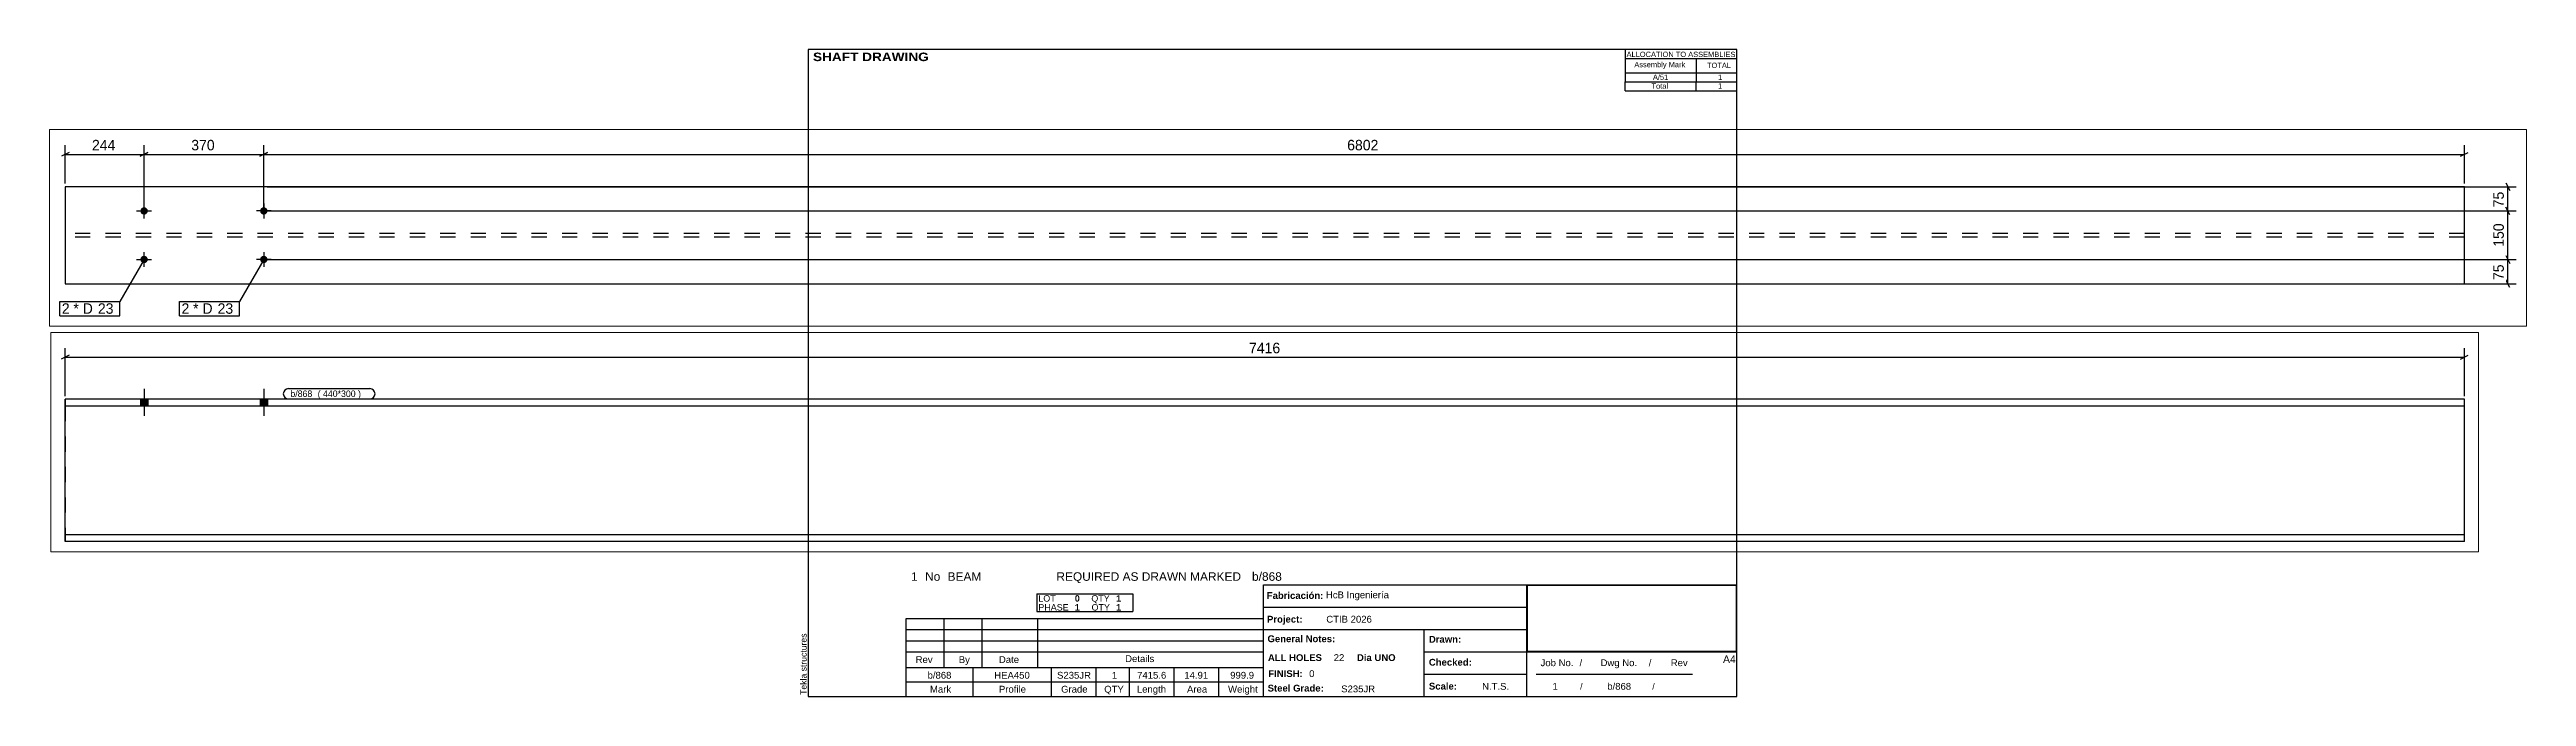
# Paper-space layout 'Layout1' of a CAD drawing. Header units: millimetres. Extents: x -230 to 536, y 5 to 205.
# The model-space entities are those that its viewports show. They can reach past a viewport. Long polylines and large blocks are cut down to what shows.
import ezdxf

# ---------------------------------------------------------------- set-up
doc = ezdxf.new("R2010")
doc.units = ezdxf.units.MM
doc.linetypes.add('DXK_LINE_DOT4', pattern=[0.9408, 0.4704, -0.4704])
doc.layers.add('Viewport layer', color=7, linetype='Continuous', plot=False)
doc.styles.add('Arial', font='ARIAL.TTF', dxfattribs={"height": 0.2})
doc.styles.add('Arial Black', font='ARIBLK.TTF', dxfattribs={"height": 0.2})
doc.styles.add('Arial Bold', font='ARIALBD.TTF', dxfattribs={"height": 0.2})
doc.styles.add('Comic Sans MS', font='COMIC.TTF', dxfattribs={"height": 0.2})

msp = doc.modelspace()

# ---------------------------------------------------------------- hatches: boundary and pattern name
at = {"linetype": 'Continuous'}
for points in [[(12955.3, 472), (12932.3, 472), (12932.3, 451), (12955.3, 451)], [(12955.3, 472), (12932.3, 472), (12932.3, 451), (12955.3, 451)], [(13302.3, 451), (13325.3, 451), (13325.3, 472), (13302.3, 472)], [(13302.3, 451), (13325.3, 451), (13325.3, 472), (13302.3, 472)], [(292.2, 367.4, -1), (292.2, 344.4, -1)], [(662.2, 344.4, -1), (662.2, 367.4, -1)], [(292.2, 217.4, -1), (292.2, 194.4, -1)], [(662.2, 194.4, -1), (662.2, 217.4, -1)]]:
    msp.add_hatch(color=3, dxfattribs=at).paths.add_polyline_path(points)

# ---------------------------------------------------------------- linework, layer by layer
at = {"color": 8, "linetype": 'Continuous'}
for p, q in [((12700.1, 482), (12700.1, 630.4)), ((20115.7, 482), (20115.7, 630.4)), ((60.5, 536.9), (36.5, 524.9)), ((48.5, 440.9), (48.5, 559.3)), ((304.2, 536.9), (280.2, 524.9)), ((280.2, 524.9), (304.2, 536.9)), ((292.2, 365.9), (292.2, 559.3)), ((292.2, 365.9), (292.2, 559.3)), ((674.2, 536.9), (650.2, 524.9)), ((650.2, 524.9), (674.2, 536.9)), ((662.2, 365.9), (662.2, 559.3)), ((662.2, 365.9), (662.2, 559.3)), ((7452.1, 524.9), (7476.1, 536.9)), ((7464.1, 440.9), (7464.1, 559.3)), ((12712.1, 608), (12688.1, 596)), ((12700.1, 602), (20115.7, 602)), ((20103.7, 596), (20127.7, 608)), ((48.5, 530.9), (292.2, 530.9)), ((292.2, 530.9), (662.2, 530.9)), ((662.2, 530.9), (7464.1, 530.9)), ((672.2, 430.9), (7624.1, 430.9)), ((7592.5, 442.9), (7604.5, 418.9)), ((7598.5, 355.9), (7598.5, 430.9)), ((672.2, 355.9), (7624.1, 355.9)), ((7604.5, 343.9), (7592.5, 367.9)), ((672.2, 205.9), (7624.1, 205.9)), ((7592.5, 217.9), (7604.5, 193.9)), ((672.2, 130.9), (7624.1, 130.9)), ((7604.5, 118.9), (7592.5, 142.9))]:
    msp.add_line(p, q, dxfattribs=at)
at = {"color": 7, "linetype": 'Continuous'}
for p, q in [((12700.1, 451), (12700.1, 472)), ((12700.1, 472), (12700.1, 472)), ((20115.7, 472), (12700.1, 472)), ((20115.7, 32), (20115.7, 472)), ((48.5, 430.9), (48.5, 130.9)), ((7464.1, 430.9), (48.5, 430.9)), ((7464.1, 130.9), (7464.1, 430.9)), ((12700.1, 53), (12700.1, 451)), ((12700.1, 451), (12700.1, 451)), ((20115.7, 451), (12700.1, 451)), ((48.5, 130.9), (7464.1, 130.9)), ((12700.1, 32), (12700.1, 53)), ((12700.1, 53), (12700.1, 53)), ((20115.7, 53), (12700.1, 53)), ((12700.1, 32), (12700.1, 32)), ((20115.7, 32), (12700.1, 32))]:
    msp.add_line(p, q, dxfattribs=at)
at = {"color": 7, "linetype": 'DXK_LINE_DOT4'}
for p, q in [((12700.1, 472), (12700.1, 451)), ((12700.1, 451), (12700.1, 451)), ((12700.1, 451), (12700.1, 53)), ((7464.1, 286.6), (48.5, 286.6)), ((7464.1, 275.1), (48.5, 275.1)), ((12700.1, 53), (12700.1, 53)), ((12700.1, 53), (12700.1, 32))]:
    msp.add_line(p, q, dxfattribs=at)
at = {"color": 3, "linetype": 'Continuous'}
for p, q in [((12932.3, 472), (12932.3, 451)), ((12932.3, 472), (12932.3, 451)), ((12943.8, 504.2), (12943.8, 421)), ((12943.8, 504.2), (12943.8, 421)), ((12955.3, 472), (12955.3, 451)), ((12955.3, 472), (12955.3, 451)), ((13302.3, 472), (13302.3, 451)), ((13302.3, 472), (13302.3, 451)), ((13313.8, 504.2), (13313.8, 421)), ((13313.8, 504.2), (13313.8, 421)), ((13325.3, 472), (13325.3, 451)), ((13325.3, 472), (13325.3, 451)), ((269.2, 355.9), (315.2, 355.9)), ((292.2, 332.9), (292.2, 378.9)), ((685.2, 355.9), (639.2, 355.9)), ((662.2, 378.9), (662.2, 332.9)), ((269.2, 205.9), (315.2, 205.9)), ((292.2, 182.9), (292.2, 228.9)), ((685.2, 205.9), (639.2, 205.9)), ((662.2, 228.9), (662.2, 182.9))]:
    msp.add_line(p, q, dxfattribs=at)

# ---------------------------------------------------------------- wipeouts: each hides what was drawn before it
at = {"color": 0}
for points in [[(64.1, 38), (64.1, 70), (38, 70), (38, 38)], [(434.1, 38), (434.1, 70), (408, 70), (408, 38)]]:
    msp.add_wipeout(points, dxfattribs=at)

# ---------------------------------------------------------------- next in the draw order: wipeouts: each hides what was drawn before it
for points in [[(16463, 608), (16463, 652.8), (16352.8, 652.8), (16352.8, 608)], [(215.8, 536.9), (215.8, 581.7), (124.8, 581.7), (124.8, 536.9)], [(522.7, 536.9), (522.7, 581.7), (431.7, 581.7), (431.7, 536.9)], [(4121.7, 536.9), (4121.7, 581.7), (4004.6, 581.7), (4004.6, 536.9)], [(13474.4, 479), (13474.4, 499), (13396.1, 499), (13396.1, 479)], [(7592.5, 425.9), (7547.7, 425.9), (7547.7, 360.9), (7592.5, 360.9)], [(64.1, 38), (64.1, 70), (38, 70), (38, 38)], [(434.1, 38), (434.1, 70), (408, 70), (408, 38)]]:
    msp.add_wipeout(points, dxfattribs=at)

# ---------------------------------------------------------------- next in the draw order: linework, layer by layer
at = {"color": 8, "linetype": 'Continuous'}
for p, q in [((672.2, 355.9), (7624.1, 355.9)), ((7604.5, 343.9), (7592.5, 367.9)), ((7598.5, 205.9), (7598.5, 355.9))]:
    msp.add_line(p, q, dxfattribs=at)
at = {"color": 7, "linetype": 'Continuous'}
for p, q in [((32, 32), (32, 76)), ((402, 32), (402, 76))]:
    msp.add_line(p, q, dxfattribs=at)

# ---------------------------------------------------------------- next in the draw order: texts
at = {"color": 3, "style": 'Comic Sans MS'}
for s, p in [('7416', (16359.2, 614.4)), ('244', (131.2, 543.3)), ('370', (438.1, 543.3)), ('6802', (4011, 543.3))]:
    msp.add_text(s, height=32.38, dxfattribs=at).set_placement(p)
msp.add_text('75', height=32.38, rotation=90.00021, dxfattribs=at).set_placement((7586.1, 367.3))

# ---------------------------------------------------------------- next in the draw order: wipeouts: each hides what was drawn before it
at = {"color": 0}
for points in [[(13474.4, 479), (13474.4, 499), (13396.1, 499), (13396.1, 479)], [(139.9, 38), (139.9, 70), (73.7, 70), (73.7, 38)], [(509.9, 38), (509.9, 70), (443.7, 70), (443.7, 38)]]:
    msp.add_wipeout(points, dxfattribs=at)

# ---------------------------------------------------------------- next in the draw order: linework, layer by layer
at = {"color": 7, "linetype": 'Continuous'}
msp.add_arc((13390.1, 489), 16, 90, 270, dxfattribs=at)

# ---------------------------------------------------------------- next in the draw order: wipeouts: each hides what was drawn before it
at = {"color": 0}
for points in [[(13635.8, 479), (13635.8, 499), (13480.4, 499), (13480.4, 479)], [(7592.5, 323), (7547.7, 323), (7547.7, 238.8), (7592.5, 238.8)], [(139.9, 38), (139.9, 70), (73.7, 70), (73.7, 38)], [(509.9, 38), (509.9, 70), (443.7, 70), (443.7, 38)]]:
    msp.add_wipeout(points, dxfattribs=at)

# ---------------------------------------------------------------- next in the draw order: linework, layer by layer
at = {"color": 8, "linetype": 'Continuous'}
for p, q in [((672.2, 205.9), (7624.1, 205.9)), ((7592.5, 217.9), (7604.5, 193.9)), ((7598.5, 130.9), (7598.5, 205.9))]:
    msp.add_line(p, q, dxfattribs=at)

# ---------------------------------------------------------------- next in the draw order: texts
at = {"color": 3, "style": 'Comic Sans MS'}
msp.add_text('150', height=32.38, rotation=90.00021, dxfattribs=at).set_placement((7586.1, 245.2))
for p in [(38, 38), (408, 38)]:
    msp.add_text('2', height=32.4, dxfattribs=at).set_placement(p)

# ---------------------------------------------------------------- next in the draw order: wipeouts: each hides what was drawn before it
at = {"color": 0}
for points in [[(13635.8, 479), (13635.8, 499), (13480.4, 499), (13480.4, 479)], [(201.6, 38), (201.6, 70), (149.5, 70), (149.5, 38)], [(571.6, 38), (571.6, 70), (519.5, 70), (519.5, 38)]]:
    msp.add_wipeout(points, dxfattribs=at)

# ---------------------------------------------------------------- next in the draw order: linework, layer by layer
at = {"color": 7, "linetype": 'Continuous'}
for p, q in [((13390.1, 505), (13641.8, 505)), ((13390.1, 473), (13641.8, 473))]:
    msp.add_line(p, q, dxfattribs=at)
msp.add_arc((13641.8, 489), 16, 270, 90, dxfattribs=at)

# ---------------------------------------------------------------- next in the draw order: texts
at = {"color": 3, "style": 'Comic Sans MS'}
for s, height, p in [('b/868', 20.23, (13396.1, 479)), ('(\xa0440*300\xa0) ', 20.234, (13480.4, 479))]:
    msp.add_text(s, height=height, dxfattribs=at).set_placement(p)

# ---------------------------------------------------------------- next in the draw order: wipeouts: each hides what was drawn before it
at = {"color": 0}
for points in [[(7592.5, 200.9), (7547.7, 200.9), (7547.7, 135.9), (7592.5, 135.9)], [(201.6, 38), (201.6, 70), (149.5, 70), (149.5, 38)], [(571.6, 38), (571.6, 70), (519.5, 70), (519.5, 38)]]:
    msp.add_wipeout(points, dxfattribs=at)

# ---------------------------------------------------------------- next in the draw order: linework, layer by layer
at = {"color": 7, "linetype": 'Continuous'}
for p, q in [((292.2, 205.9), (217.2, 76)), ((662.2, 205.9), (587.2, 76)), ((32, 76), (217.2, 76)), ((32, 32), (217.2, 32)), ((217.2, 32), (217.2, 76)), ((402, 76), (587.2, 76)), ((402, 32), (587.2, 32)), ((587.2, 32), (587.2, 76))]:
    msp.add_line(p, q, dxfattribs=at)

# ---------------------------------------------------------------- next in the draw order: texts
at = {"color": 3, "style": 'Comic Sans MS'}
msp.add_text('75', height=32.38, rotation=90.00021, dxfattribs=at).set_placement((7586.1, 142.3))
for s, p in [('* D', (73.7, 38)), ('23', (149.5, 38)), ('* D', (443.7, 38)), ('23', (519.5, 38))]:
    msp.add_text(s, height=32.38, dxfattribs=at).set_placement(p)

psp = doc.layouts.get("Layout1")

# ---------------------------------------------------------------- linework, layer by layer
at = {"color": 5, "linetype": 'Continuous'}
for p, q in [((292, 205), (5, 205)), ((5, 205), (5, 5)), ((292, 5), (292, 205)), ((5, 5), (292, 5))]:
    psp.add_line(p, q, dxfattribs=at)
at = {"color": 7, "linetype": 'Continuous'}
for p, q in [((257.51, 205), (257.51, 197.75)), ((257.57, 202.24), (292, 202.24)), ((279.49, 202.24), (279.49, 197.75)), ((257.51, 197.75), (257.51, 195)), ((257.51, 192.23), (257.51, 194.99)), ((257.51, 192.23), (292, 192.23)), ((257.54, 194.99), (292, 194.99)), ((257.57, 197.75), (292, 197.75)), ((279.49, 197.75), (279.49, 195)), ((279.49, 192.23), (279.49, 194.99)), ((145.72, 5), (145.72, 39.5)), ((145.75, 39.5), (292, 39.5)), ((227.14, 5), (227.14, 39.5)), ((75.68, 36.74), (105.35, 36.74)), ((75.68, 36.74), (75.68, 33.98)), ((75.68, 33.98), (75.68, 31.22)), ((75.68, 31.22), (105.35, 31.22)), ((105.35, 36.74), (105.35, 33.98)), ((105.35, 33.98), (105.35, 31.22)), ((145.72, 32.6), (227.14, 32.6)), ((35.31, 13.97), (35.31, 29.15)), ((35.31, 29.15), (145.71, 29.15)), ((35.31, 25.7), (145.71, 25.7)), ((47.04, 13.97), (47.04, 29.15)), ((58.77, 13.97), (58.77, 29.15)), ((76.02, 13.97), (76.02, 29.15)), ((145.71, 13.97), (145.71, 29.15)), ((145.72, 25.7), (227.14, 25.7)), ((195.4, 5), (195.4, 25.7)), ((35.31, 22.25), (145.71, 22.25)), ((35.31, 18.8), (145.71, 18.8)), ((195.4, 18.8), (292, 18.8)), ((35.31, 13.96), (145.71, 13.97)), ((35.31, 9.49), (35.31, 13.96)), ((35.31, 9.48), (145.72, 9.49)), ((35.31, 5), (35.31, 9.48)), ((56.01, 9.49), (56.01, 13.97)), ((56.01, 5), (56.01, 9.48)), ((80.16, 9.49), (80.16, 13.97)), ((80.16, 5), (80.16, 9.48)), ((93.96, 9.49), (93.96, 13.97)), ((93.96, 5), (93.96, 9.48)), ((104.31, 9.49), (104.31, 13.97)), ((104.31, 5), (104.31, 9.48)), ((118.11, 9.49), (118.11, 13.97)), ((118.11, 5), (118.11, 9.48)), ((131.91, 9.49), (131.91, 13.97)), ((131.91, 5), (131.91, 9.48)), ((195.4, 11.9), (227.14, 11.9)), ((229.99, 11.92), (278.29, 11.92))]:
    psp.add_line(p, q, dxfattribs=at)
at = {"color": 2, "linetype": 'Continuous'}
for p, q in [((227.28, 39.46), (291.86, 39.46)), ((227.29, 19.02), (227.29, 39.46)), ((291.96, 19.03), (291.96, 39.47)), ((227.28, 19.03), (291.86, 19.03))]:
    psp.add_line(p, q, dxfattribs=at)

# ---------------------------------------------------------------- texts
at = {"color": 7}
for s, height, style, p in [(' SHAFT DRAWING', 2.6342, 'Arial Black', (5.3, 201.42)), ('ALLOCATION TO ASSEMBLIES', 1.6475, 'Arial', (257.95, 202.68)), ('Assembly Mark', 1.6475, 'Arial', (260.35, 199.52)), ('TOTAL', 1.648, 'Arial', (282.81, 199.28)), ('1', 2.64, 'Arial', (36.8, 40.76)), ('No', 2.636, 'Arial', (41.13, 40.76)), ('BEAM', 2.636, 'Arial', (48.08, 40.76)), ('REQUIRED AS DRAWN MARKED', 2.636, 'Arial', (81.71, 40.76)), ('b/868', 2.636, 'Arial', (142.18, 40.76)), ('b/868', 2.109, 'Arial', (41.89, 10.5)), ('HEA450', 2.109, 'Arial', (62.51, 10.5)), ('S235JR', 2.109, 'Arial', (81.91, 10.5)), ('1', 2.11, 'Arial', (98.86, 10.5)), ('7415.6', 2.109, 'Arial', (106.66, 10.5)), ('14.91', 2.109, 'Arial', (121.24, 10.5)), ('999.9', 2.109, 'Arial', (135.43, 10.5)), ('FINISH:', 2.107, 'Arial Bold', (147.22, 11)), ('0', 2.11, 'Arial', (159.84, 11))]:
    psp.add_text(s, height=height, dxfattribs=dict(at, style=style)).set_placement(p)
at = {"color": 7, "linetype": 'Continuous'}
for s, height, style, p in [('Total', 1.648, 'Arial', (265.67, 192.88)), ('A/51', 1.648, 'Arial', (266.09, 195.63)), ('1', 1.65, 'Arial', (286.21, 192.88)), ('1', 1.65, 'Arial', (286.23, 195.63)), ('LOT', 1.977, 'Arial', (76.13, 34.33)), ('PHASE', 1.977, 'Arial', (76.13, 31.57)), ('0', 1.98, 'Arial Bold', (87.41, 34.33)), ('1', 1.98, 'Arial Bold', (87.41, 31.57)), ('QTY', 1.977, 'Arial', (92.51, 34.33)), ('QTY', 1.977, 'Arial', (92.58, 31.57)), ('1', 1.98, 'Arial Bold', (100.18, 34.33)), ('1', 1.98, 'Arial Bold', (100.18, 31.57)), ('Fabricación:', 2.1074, 'Arial Bold', (146.73, 35.16)), ('HcB Ingeniería', 2.1088, 'Arial', (165.02, 35.36)), ('Project:', 2.107, 'Arial Bold', (146.81, 27.83)), ('General Notes:', 2.1074, 'Arial Bold', (146.96, 21.78)), ('CTIB 2026', 2.109, 'Arial', (165.14, 27.83)), ('Drawn:', 2.107, 'Arial Bold', (196.85, 21.62)), ('Rev', 2.109, 'Arial', (38.21, 15.35)), ('By', 2.109, 'Arial', (51.53, 15.35)), ('Date', 2.109, 'Arial', (63.94, 15.35)), ('Details', 2.109, 'Arial', (102.96, 15.63)), ('ALL HOLES', 2.107, 'Arial Bold', (147.1, 15.96)), ('22', 2.109, 'Arial', (167.43, 15.96)), ('Dia UNO', 2.107, 'Arial Bold', (174.62, 15.96)), ('Checked:', 2.107, 'Arial Bold', (196.85, 14.53)), ('Job No.', 2.109, 'Arial', (231.37, 14.37)), ('/', 2.11, 'Arial', (243.42, 14.37)), ('Dwg No.', 2.109, 'Arial', (249.91, 14.37)), ('/', 2.11, 'Arial', (264.81, 14.37)), ('Rev', 2.109, 'Arial', (271.61, 14.37)), ('A4', 2.307, 'Arial', (287.76, 15.38)), ('Mark', 2.109, 'Arial', (42.64, 6.19)), ('Profile', 2.109, 'Arial', (63.95, 6.19)), ('Grade', 2.109, 'Arial', (83.16, 6.19)), ('QTY', 2.109, 'Arial', (96.49, 6.19)), ('Length', 2.109, 'Arial', (106.58, 6.19)), ('Area', 2.109, 'Arial', (122.09, 6.19)), ('Weight', 2.109, 'Arial', (134.77, 6.19)), ('Steel Grade:', 2.1074, 'Arial Bold', (147.01, 6.52)), ('S235JR', 2.109, 'Arial', (169.74, 6.28)), ('Scale:', 2.107, 'Arial Bold', (196.85, 7.13)), ('N.T.S.', 2.109, 'Arial', (213.29, 7.08)), ('1', 2.11, 'Arial', (235.04, 7.08)), ('/', 1.98, 'Arial', (243.58, 7.08)), ('b/868', 2.109, 'Arial', (251.98, 7.08)), ('/', 1.98, 'Arial', (265.88, 7.08))]:
    psp.add_text(s, height=height, dxfattribs=dict(at, style=style)).set_placement(p)
at = {"color": 174, "linetype": 'Continuous', "style": 'Arial'}
psp.add_text('Tekla structures', height=1.9102, rotation=90, dxfattribs=at).set_placement((4.5, 5.5))

# ---------------------------------------------------------------- viewports
at = {"layer": 'Viewport layer', "view_target_point": (3828.04, 303.64)}
psp.add_viewport(center=(153.3, 149.87), size=(765.61, 60.72794), view_center_point=(0, 0), view_height=607.27942, dxfattribs=at)
at = {"layer": 'Viewport layer', "view_target_point": (16407.9, 339.2)}
psp.add_viewport(center=(146.12, 83.59), size=(750.36, 67.84), view_center_point=(0, 0), view_height=678.4, status=3, dxfattribs=at)

doc.saveas('drawing.dxf')
